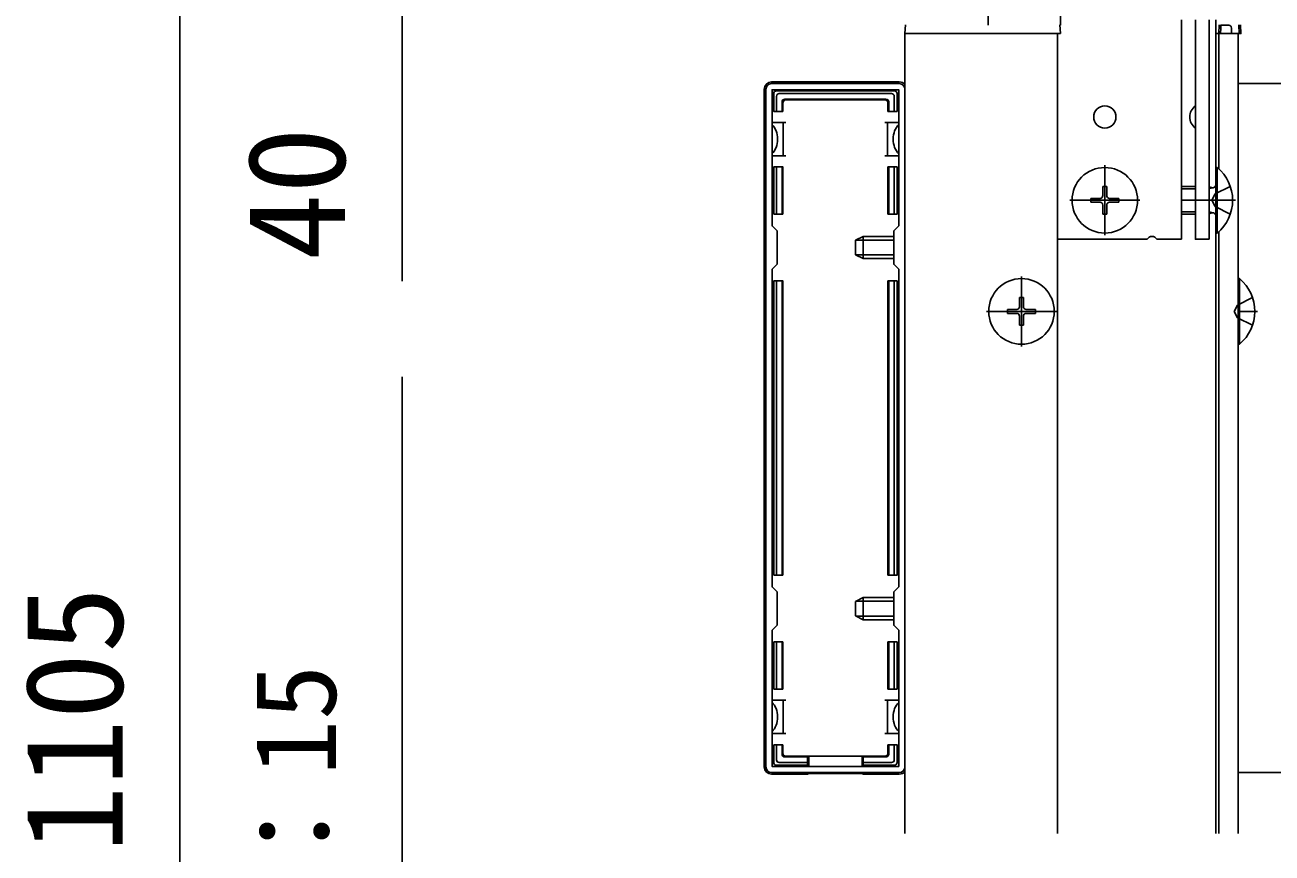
# Model space of a CAD drawing. Units: millimetres, scale not verified. Extents: x -1050 to 1050, y -1570 to 1561.
# Drawn here: x -493.4 to -268.9, y 1022 to 1171.1 of the extents above; entities that cross this region are included whole.
import ezdxf
from ezdxf.enums import TextEntityAlignment as Align

# ---------------------------------------------------------------- set-up
doc = ezdxf.new("R2010")
doc.units = ezdxf.units.MM
doc.header["$LTSCALE"] = 8
for name, color, linetype in [('0-3_YKK_11', 7, 'Continuous'), ('0-4_YKK_12', 2, 'Continuous'), ('0-5_YKK_13', 4, 'Continuous'), ('0-6_YKK_D', 6, 'Continuous')]:
    doc.layers.add(name, color=color, linetype=linetype)
doc.styles.add('ＭＳ ゴシック', font='')
doc.styles.get('ＭＳ ゴシック').set_extended_font_data('MS Gothic')

msp = doc.modelspace()

# ---------------------------------------------------------------- linework, layer by layer
at = {"layer": '0-3_YKK_11'}
for p, q in [((-359.997, 1159.495), (-359.997, 1037.495)), ((-335.997, 1160.495), (-358.997, 1160.495)), ((-334.997, 1037.495), (-334.997, 1159.495)), ((-358.997, 1036.495), (-335.997, 1036.495))]:
    msp.add_line(p, q, dxfattribs=at)
msp.add_lwpolyline([(-358.897, 1127.095), (-358.897, 1069.895), (-357.997, 1068.995), (-357.997, 1062.995), (-358.897, 1062.095), (-358.897, 1037.595), (-336.097, 1037.595), (-336.097, 1062.095), (-336.997, 1062.995), (-336.997, 1068.995), (-336.097, 1069.895), (-336.097, 1127.095), (-336.997, 1127.995), (-336.997, 1133.995), (-336.097, 1134.895), (-336.097, 1159.395), (-358.897, 1159.395), (-358.897, 1134.895), (-357.997, 1133.995), (-357.997, 1127.995)], close=True, dxfattribs=at)
for centre, start, end in [((-358.997, 1159.495), 90.00001, 179.99999), ((-335.997, 1159.495), 0.00001, 89.99999), ((-358.997, 1037.495), 180.00001, 269.99999), ((-335.997, 1037.495), 270.00001, 359.99999)]:
    msp.add_arc(centre, 1, start, end, dxfattribs=at)
at = {"layer": '0-4_YKK_12'}
for p, q in [((-278.997, 1171.995), (-278.997, 1025.495)), ((-334.997, 1025.495), (-334.997, 1169.495)), ((-334.997, 1169.495), (-307.497, 1169.495)), ((-307.497, 1025.495), (-307.497, 1169.495)), ((-278.997, 1169.495), (-274.997, 1169.495)), ((-278.497, 1169.495), (-278.497, 1145.174)), ((-274.997, 1169.495), (-274.997, 1025.495)), ((97.003, 1160.495), (-274.997, 1160.495)), ((-278.497, 1133.817), (-278.497, 1025.495)), ((97.003, 1036.495), (-274.997, 1036.495))]:
    msp.add_line(p, q, dxfattribs=at)
at = {"layer": '0-5_YKK_13'}
for p, q in [((-319.997, 1170.995), (-319.997, 1184.995)), ((-306.997, 1170.995), (-306.997, 1184.995)), ((-285.197, 1132.495), (-285.197, 1171.995)), ((-280.197, 1171.995), (-280.197, 1132.495)), ((-306.997, 1169.495), (-307.092, 1171.056)), ((-278.497, 1169.495), (-278.401, 1171.056)), ((-278.136, 1170.495), (-278.106, 1170.995)), ((-278.106, 1170.995), (-278.102, 1171.056)), ((-277.806, 1170.995), (-278.106, 1170.995)), ((-277.802, 1171.056), (-277.806, 1170.995)), ((-276.697, 1170.995), (-277.806, 1170.995)), ((-276.197, 1170.495), (-276.197, 1169.495)), ((-274.797, 1169.495), (-274.892, 1171.056)), ((-307.296, 1169.495), (-306.997, 1169.495)), ((-278.197, 1169.495), (-278.997, 1169.495)), ((-278.497, 1169.495), (-278.497, 1169.495)), ((-276.197, 1169.495), (-276.697, 1169.495)), ((-274.797, 1169.495), (-276.197, 1169.495)), ((-335.994, 1160.795), (-358.999, 1160.795)), ((-360.297, 1037.493), (-360.297, 1159.498)), ((-358.097, 1159.195), (-336.897, 1159.195)), ((-337.39, 1158.695), (-357.604, 1158.695)), ((-336.397, 1158.695), (-336.397, 1155.495)), ((-358.097, 1158.202), (-358.097, 1155.495)), ((-356.949, 1157.047), (-356.949, 1155.495)), ((-356.597, 1157.695), (-338.397, 1157.695)), ((-356.449, 1157.547), (-338.545, 1157.547)), ((-338.045, 1157.047), (-338.045, 1155.495)), ((-337.897, 1157.195), (-337.897, 1155.495)), ((-336.897, 1155.495), (-336.897, 1158.202)), ((-357.097, 1155.495), (-356.949, 1155.495)), ((-337.897, 1155.495), (-338.045, 1155.495)), ((-337.897, 1155.495), (-336.897, 1155.495)), ((-336.397, 1155.495), (-336.897, 1155.495)), ((-358.397, 1153.495), (-358.897, 1153.495)), ((-356.897, 1153.495), (-356.397, 1153.495)), ((-338.597, 1153.495), (-338.097, 1153.495)), ((-336.097, 1153.495), (-336.597, 1153.495)), ((-358.897, 1147.495), (-358.397, 1147.495)), ((-356.397, 1147.495), (-356.897, 1147.495)), ((-338.097, 1147.495), (-338.597, 1147.495)), ((-336.597, 1147.495), (-336.097, 1147.495)), ((-358.097, 1145.495), (-358.097, 1136.995)), ((-358.097, 1145.495), (-357.097, 1145.495)), ((-357.097, 1145.495), (-357.097, 1136.995)), ((-338.045, 1145.495), (-338.045, 1136.995)), ((-337.897, 1145.495), (-338.045, 1145.495)), ((-336.897, 1145.495), (-337.897, 1145.495)), ((-298.997, 1133.195), (-298.997, 1145.795)), ((-278.997, 1133.595), (-278.997, 1145.395)), ((-278.75, 1145.395), (-278.997, 1145.395)), ((-278.75, 1145.395), (-278.75, 1133.595)), ((-299.347, 1141.995), (-298.647, 1141.995)), ((-299.347, 1141.995), (-299.347, 1140.345)), ((-298.647, 1141.995), (-298.647, 1140.345)), ((-282.697, 1141.995), (-285.197, 1141.995)), ((-282.697, 1141.562), (-285.197, 1141.562)), ((-280.197, 1141.923), (-279.802, 1141.779)), ((-280.197, 1141.604), (-279.474, 1141.756)), ((-279.741, 1139.495), (-279.132, 1140.64)), ((-276.414, 1141.995), (-279.132, 1140.64)), ((-305.297, 1139.495), (-292.697, 1139.495)), ((-301.497, 1139.845), (-301.497, 1139.145)), ((-301.497, 1139.845), (-299.847, 1139.845)), ((-301.497, 1139.145), (-299.847, 1139.145)), ((-299.347, 1138.645), (-299.347, 1136.995)), ((-298.647, 1138.645), (-298.647, 1136.995)), ((-298.147, 1139.845), (-296.497, 1139.845)), ((-298.147, 1139.145), (-296.497, 1139.145)), ((-296.497, 1139.845), (-296.497, 1139.145)), ((-275.497, 1139.495), (-285.197, 1139.495)), ((-279.741, 1139.495), (-279.132, 1138.35)), ((-276.414, 1136.995), (-279.132, 1138.35)), ((-358.097, 1136.995), (-358.597, 1136.995)), ((-357.097, 1136.995), (-358.097, 1136.995)), ((-357.097, 1136.995), (-356.949, 1136.995)), ((-337.897, 1136.995), (-336.897, 1136.995)), ((-299.347, 1136.995), (-298.647, 1136.995)), ((-282.697, 1137.428), (-285.197, 1137.428)), ((-282.697, 1136.995), (-285.197, 1136.995)), ((-280.197, 1137.387), (-279.474, 1137.235)), ((-280.197, 1137.068), (-279.802, 1137.212)), ((-343.897, 1132.295), (-342.497, 1132.995)), ((-343.897, 1129.695), (-343.897, 1132.295)), ((-336.997, 1132.341), (-343.805, 1132.341)), ((-336.997, 1132.995), (-342.497, 1132.995)), ((-307.497, 1132.495), (-291.363, 1132.495)), ((-289.631, 1132.495), (-285.197, 1132.495)), ((-278.75, 1133.595), (-278.997, 1133.595)), ((-343.897, 1129.695), (-342.497, 1128.995)), ((-336.997, 1129.65), (-343.805, 1129.65)), ((-358.097, 1124.995), (-358.097, 1071.995)), ((-358.097, 1124.995), (-357.097, 1124.995)), ((-357.097, 1124.995), (-357.097, 1071.995)), ((-338.045, 1124.995), (-338.045, 1071.995)), ((-337.897, 1124.995), (-338.045, 1124.995)), ((-336.897, 1124.995), (-337.897, 1124.995)), ((-336.897, 1071.995), (-336.897, 1124.995)), ((-336.897, 1124.995), (-336.397, 1124.995)), ((-313.997, 1113.195), (-313.997, 1125.795)), ((-274.997, 1113.595), (-274.997, 1125.395)), ((-274.75, 1125.395), (-274.997, 1125.395)), ((-274.75, 1125.395), (-274.75, 1113.595)), ((-314.347, 1121.995), (-313.647, 1121.995)), ((-314.347, 1121.995), (-314.347, 1120.345)), ((-313.647, 1121.995), (-313.647, 1120.345)), ((-275.741, 1119.495), (-275.132, 1120.64)), ((-272.414, 1121.995), (-275.132, 1120.64)), ((-320.297, 1119.495), (-307.697, 1119.495)), ((-316.497, 1119.845), (-316.497, 1119.145)), ((-316.497, 1119.845), (-314.847, 1119.845)), ((-316.497, 1119.145), (-314.847, 1119.145)), ((-314.347, 1118.645), (-314.347, 1116.995)), ((-313.647, 1118.645), (-313.647, 1116.995)), ((-313.147, 1119.845), (-311.497, 1119.845)), ((-313.147, 1119.145), (-311.497, 1119.145)), ((-311.497, 1119.845), (-311.497, 1119.145)), ((-275.741, 1119.495), (-275.132, 1118.35)), ((-272.414, 1116.995), (-275.132, 1118.35)), ((-271.497, 1119.495), (-274.997, 1119.495)), ((-314.347, 1116.995), (-313.647, 1116.995)), ((-274.75, 1113.595), (-274.997, 1113.595)), ((-358.097, 1071.995), (-358.597, 1071.995)), ((-357.097, 1071.995), (-358.097, 1071.995)), ((-357.097, 1071.995), (-356.949, 1071.995)), ((-337.897, 1071.995), (-336.897, 1071.995)), ((-343.897, 1067.295), (-342.497, 1067.995)), ((-343.897, 1064.695), (-343.897, 1067.295)), ((-336.997, 1067.341), (-343.805, 1067.341)), ((-336.997, 1067.995), (-342.497, 1067.995)), ((-343.897, 1064.695), (-342.497, 1063.995)), ((-336.997, 1064.65), (-343.805, 1064.65)), ((-358.597, 1051.495), (-358.597, 1059.995)), ((-358.597, 1059.995), (-358.097, 1059.995)), ((-358.097, 1059.995), (-358.097, 1051.495)), ((-358.097, 1059.995), (-357.097, 1059.995)), ((-357.097, 1059.995), (-356.949, 1059.995)), ((-356.949, 1059.995), (-356.949, 1051.495)), ((-338.045, 1059.995), (-338.045, 1051.495)), ((-337.897, 1059.995), (-338.045, 1059.995)), ((-337.897, 1059.995), (-337.897, 1051.495)), ((-336.897, 1059.995), (-336.397, 1059.995)), ((-336.397, 1059.995), (-336.397, 1051.495)), ((-358.097, 1051.495), (-358.597, 1051.495)), ((-357.097, 1051.495), (-356.949, 1051.495)), ((-337.897, 1051.495), (-338.045, 1051.495)), ((-337.897, 1051.495), (-336.897, 1051.495)), ((-336.397, 1051.495), (-336.897, 1051.495)), ((-358.397, 1049.495), (-358.897, 1049.495)), ((-356.897, 1049.495), (-356.397, 1049.495)), ((-338.597, 1049.495), (-338.097, 1049.495)), ((-336.097, 1049.495), (-336.597, 1049.495)), ((-358.897, 1043.495), (-358.397, 1043.495)), ((-356.397, 1043.495), (-356.897, 1043.495)), ((-338.097, 1043.495), (-338.597, 1043.495)), ((-336.597, 1043.495), (-336.097, 1043.495)), ((-358.597, 1038.295), (-358.597, 1041.495)), ((-358.597, 1041.495), (-358.097, 1041.495)), ((-358.097, 1041.495), (-358.097, 1038.789)), ((-358.097, 1041.495), (-357.097, 1041.495)), ((-357.097, 1041.495), (-357.097, 1039.795)), ((-357.097, 1041.495), (-356.949, 1041.495)), ((-356.949, 1041.495), (-356.949, 1039.944)), ((-356.449, 1039.444), (-352.497, 1039.444)), ((-352.497, 1039.295), (-352.497, 1039.444)), ((-352.497, 1039.444), (-342.497, 1039.444)), ((-352.297, 1039.444), (-352.297, 1037.595)), ((-342.697, 1039.444), (-342.697, 1037.595)), ((-338.545, 1039.444), (-342.497, 1039.444)), ((-342.497, 1039.295), (-342.497, 1039.444)), ((-338.045, 1041.495), (-338.045, 1039.944)), ((-337.897, 1041.495), (-338.045, 1041.495)), ((-337.897, 1041.495), (-337.897, 1039.795)), ((-336.897, 1041.495), (-337.897, 1041.495)), ((-336.897, 1038.789), (-336.897, 1041.495)), ((-352.497, 1037.795), (-358.097, 1037.795)), ((-357.604, 1038.295), (-352.497, 1038.295)), ((-356.597, 1039.295), (-352.497, 1039.295)), ((-352.497, 1039.295), (-352.497, 1038.295)), ((-352.497, 1038.295), (-352.497, 1037.795)), ((-352.497, 1037.795), (-352.497, 1037.595)), ((-338.397, 1039.295), (-342.497, 1039.295)), ((-342.497, 1039.295), (-342.497, 1038.295)), ((-342.497, 1038.295), (-337.39, 1038.295)), ((-342.497, 1037.795), (-342.497, 1038.295)), ((-336.897, 1037.795), (-342.497, 1037.795)), ((-342.497, 1037.795), (-342.497, 1037.595)), ((-352.497, 1036.195), (-358.999, 1036.195)), ((-352.497, 1036.495), (-352.497, 1036.195)), ((-352.497, 1036.195), (-352.297, 1036.287)), ((-352.297, 1036.495), (-352.297, 1036.287)), ((-342.497, 1036.195), (-342.697, 1036.287)), ((-342.497, 1036.495), (-342.497, 1036.195)), ((-342.497, 1036.195), (-335.994, 1036.195))]:
    msp.add_line(p, q, dxfattribs=at)
for points in [[(-280.197, 1132.495), (-282.697, 1132.495), (-282.697, 1171.995)], [(-334.901, 1171.056), (-334.997, 1169.495), (-334.697, 1169.495), (-307.296, 1169.495)], [(-278.136, 1170.495), (-278.197, 1169.495), (-276.697, 1169.495)], [(-274.593, 1171.056), (-274.497, 1169.495), (-274.797, 1169.495)], [(-358.097, 1155.495), (-358.597, 1155.495), (-358.597, 1158.695)], [(-357.097, 1157.195), (-357.097, 1155.495), (-358.097, 1155.495)], [(-358.397, 1153.495), (-356.897, 1153.495), (-356.897, 1150.495)], [(-338.097, 1150.495), (-338.097, 1153.495), (-336.597, 1153.495)], [(-356.897, 1150.495), (-356.897, 1147.495), (-358.397, 1147.495)], [(-336.597, 1147.495), (-338.097, 1147.495), (-338.097, 1150.495)], [(-358.597, 1136.995), (-358.597, 1145.495), (-358.097, 1145.495)], [(-357.097, 1145.495), (-356.949, 1145.495), (-356.949, 1136.995)], [(-337.897, 1145.495), (-337.897, 1136.995), (-338.045, 1136.995)], [(-336.997, 1128.995), (-342.497, 1128.995), (-342.497, 1132.995)], [(-358.597, 1071.995), (-358.597, 1124.995), (-358.097, 1124.995)], [(-357.097, 1124.995), (-356.949, 1124.995), (-356.949, 1071.995)], [(-337.897, 1124.995), (-337.897, 1071.995), (-338.045, 1071.995)], [(-336.397, 1124.995), (-336.397, 1071.995), (-336.897, 1071.995)], [(-336.997, 1063.995), (-342.497, 1063.995), (-342.497, 1067.995)], [(-357.097, 1059.995), (-357.097, 1051.495), (-358.097, 1051.495)], [(-336.897, 1051.495), (-336.897, 1059.995), (-337.897, 1059.995)], [(-358.397, 1049.495), (-356.897, 1049.495), (-356.897, 1046.495)], [(-338.097, 1046.495), (-338.097, 1049.495), (-336.597, 1049.495)], [(-356.897, 1046.495), (-356.897, 1043.495), (-358.397, 1043.495)], [(-336.597, 1043.495), (-338.097, 1043.495), (-338.097, 1046.495)], [(-336.897, 1041.495), (-336.397, 1041.495), (-336.397, 1038.295)], [(-342.697, 1036.495), (-342.697, 1036.287), (-352.297, 1036.287)]]:
    msp.add_lwpolyline(points, dxfattribs=at)
msp.add_lwpolyline([(-336.897, 1136.995), (-336.897, 1145.495), (-336.397, 1145.495), (-336.397, 1136.995)], close=True, dxfattribs=at)
for centre, radius in [((-298.997, 1154.495), 2), ((-298.997, 1139.495), 5.9), ((-313.997, 1119.495), 5.9)]:
    msp.add_circle(centre, radius, dxfattribs=at)
for centre, radius, start, end in [((-276.697, 1170.495), 0.5, 0, 90), ((-358.097, 1158.695), 0.5, 90.77436, 179.22564), ((-358.097, 1158.695), 0.5, 179.22564, 180), ((-358.097, 1158.695), 0.5, 90, 90.77436), ((-336.897, 1158.695), 0.5, 89.22564, 90), ((-336.897, 1158.695), 0.5, 0.77436, 89.22564), ((-336.897, 1158.695), 0.5, 0, 0.77436), ((-358.597, 1156.495), 0.3, 90, 270), ((-336.397, 1156.495), 0.3, 270, 90), ((-281.197, 1154.495), 2.5, 126.8699, 233.1301), ((-283.697, 1139.495), 7.7, 309.98312, 50.01688), ((-358.597, 1144.495), 0.3, 90, 270), ((-336.397, 1144.495), 0.3, 270, 90), ((-279.597, 1142.343), 0.6, 250.03043, 0), ((-299.847, 1140.345), 0.5, 270, 0), ((-299.847, 1138.645), 0.5, 0, 90), ((-298.147, 1140.345), 0.5, 180, 270), ((-298.147, 1138.645), 0.5, 90, 180), ((-279.597, 1136.648), 0.6, 0, 109.96957), ((-290.497, 1131.995), 1, 30, 150), ((-279.697, 1119.495), 7.7, 309.98312, 50.01688), ((-358.597, 1123.995), 0.3, 90, 270), ((-336.397, 1123.995), 0.3, 270, 90), ((-314.847, 1120.345), 0.5, 270, 0), ((-313.147, 1120.345), 0.5, 180, 270), ((-314.847, 1118.645), 0.5, 0, 90), ((-313.147, 1118.645), 0.5, 90, 180), ((-358.597, 1072.995), 0.3, 90, 270), ((-336.397, 1072.995), 0.3, 270, 90), ((-358.597, 1052.495), 0.3, 90, 270), ((-336.397, 1052.495), 0.3, 270, 90), ((-358.597, 1040.495), 0.3, 90, 270), ((-336.397, 1040.495), 0.3, 270, 90), ((-358.097, 1038.295), 0.5, 180, 180.77436), ((-358.097, 1038.295), 0.5, 180.77436, 269.22564), ((-358.097, 1038.295), 0.5, 269.22564, 270), ((-336.897, 1038.295), 0.5, 270, 270.77436), ((-336.897, 1038.295), 0.5, 270.77436, 359.22564), ((-336.897, 1038.295), 0.5, 359.22564, 0)]:
    msp.add_arc(centre, radius, start, end, dxfattribs=at)
for centre, major_axis, ratio, start_param, end_param in [((-358.994, 1159.493), (-0.923, 0.923), 0.99628, 5.4996506, 7.06672), ((-335.999, 1159.493), (0.923, 0.923), 0.99628, 6.1921366, 7.06672), ((-357.59, 1158.189), (0.363, -0.363), 0.973329, 2.3697096, 3.9134757), ((-337.404, 1158.189), (0.363, 0.363), 0.973329, 5.5113023, 7.0550683), ((-356.597, 1157.195), (-0.354, 0.354), 0.999924, 5.4978252, 7.0685454), ((-356.449, 1157.047), (-0.354, 0.354), 0.999924, 5.4978252, 7.0685454), ((-338.545, 1157.047), (0.354, 0.354), 0.999924, 5.4978252, 7.0685454), ((-338.397, 1157.195), (0.354, 0.354), 0.999924, 5.4978252, 7.0685454), ((-359.897, 1150.495), (0, 3), 0.666667, 4.712389, 5.7595865), ((-335.097, 1150.495), (0, 3), 0.666667, 0.5235988, 1.5707963), ((-359.897, 1150.495), (0, 3), 0.666667, 3.6651914, 4.712389), ((-335.097, 1150.495), (0, 3), 0.666667, 1.5707963, 2.6179939), ((-359.897, 1046.495), (0, 3), 0.666667, 4.712389, 5.7595865), ((-335.097, 1046.495), (0, 3), 0.666667, 0.5235988, 1.5707963), ((-359.897, 1046.495), (0, 3), 0.666667, 3.6651914, 4.712389), ((-335.097, 1046.495), (0, 3), 0.666667, 1.5707963, 2.6179939), ((-356.597, 1039.795), (-0.354, -0.354), 0.999924, 5.4978252, 7.0685454), ((-356.449, 1039.944), (-0.354, -0.354), 0.999924, 5.4978252, 7.0685454), ((-338.545, 1039.944), (0.354, -0.354), 0.999924, 5.4978252, 7.0685454), ((-338.397, 1039.795), (0.354, -0.354), 0.999924, 5.4978252, 7.0685454), ((-358.994, 1037.498), (-0.923, -0.923), 0.99628, 5.4996506, 7.06672), ((-357.59, 1038.802), (0.363, 0.363), 0.973329, 2.3697096, 3.9134757), ((-337.404, 1038.802), (0.363, -0.363), 0.973329, 5.5113023, 7.0550683), ((-335.999, 1037.498), (0.923, -0.923), 0.99628, 5.4996506, 6.374234)]:
    msp.add_ellipse(centre, major_axis=major_axis, ratio=ratio, start_param=start_param, end_param=end_param, dxfattribs=at)
at = {"layer": '0-6_YKK_D'}
msp.add_line((-465.497, 1191.495), (-465.497, 908.495), dxfattribs=at)
for points in [[(-425.497, 1212.495), (-425.497, 1172.495), (-425.497, 1124.941)], [(-425.497, 867.495), (-425.497, 882.497), (-425.497, 1107.697)]]:
    msp.add_lwpolyline(points, dxfattribs=at)

# ---------------------------------------------------------------- texts
at = {"layer": '0-6_YKK_D', "style": 'ＭＳ ゴシック'}
for s, height, p in [('40', 17.6, (-430.497, 1128.714)), ('H＝1105', 17.6, (-470.497, 986.109)), ('デッキ材床面：15', 14.66, (-432.997, 895.992))]:
    msp.add_text(s, height=height, rotation=90, dxfattribs=at).set_placement(p, align=Align.BOTTOM_LEFT)

doc.saveas('drawing.dxf')
